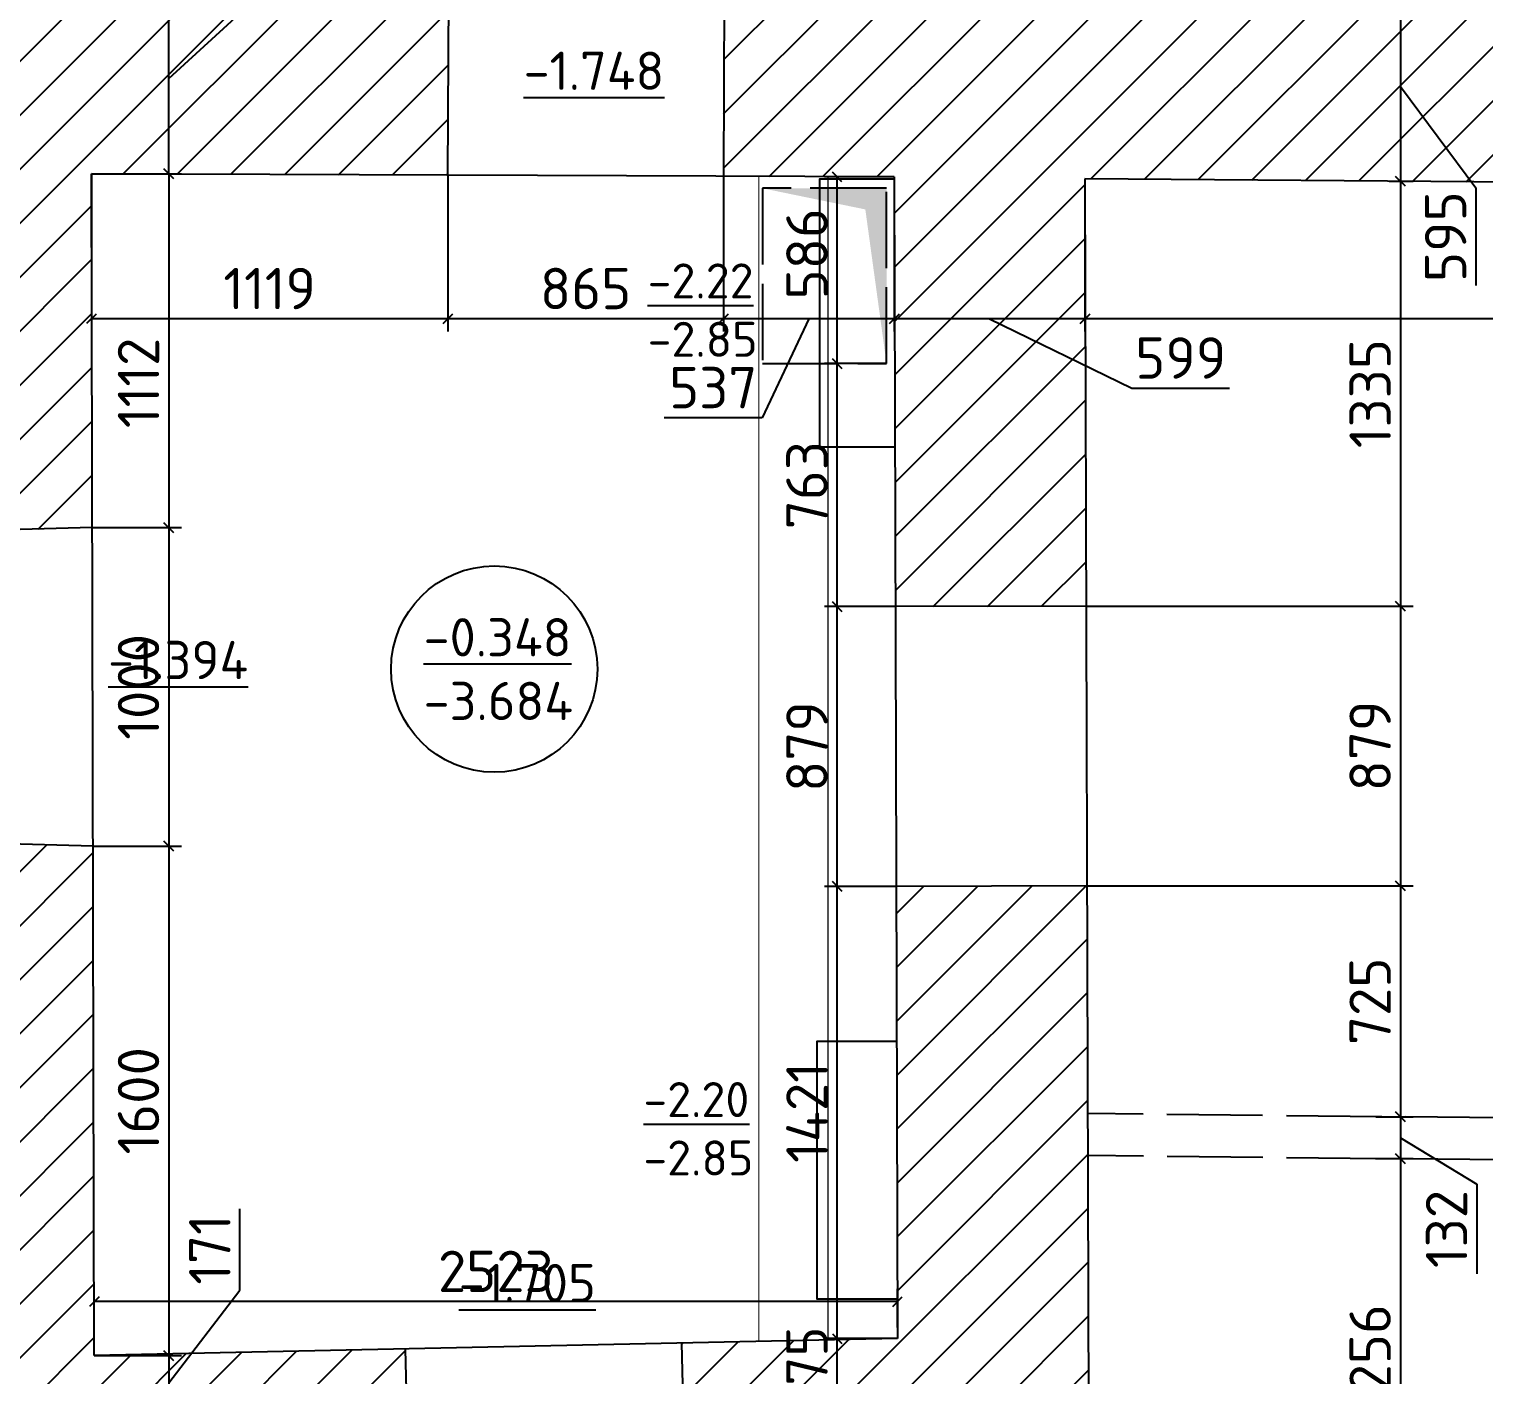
# Model space of a CAD drawing. Header units: millimetres. Extents: x 904915 to 1000606, y 1634169 to 1674089.
# Drawn here: x 959530 to 964099, y 1659881 to 1664108 of the extents above; entities that cross this region are included whole.
import ezdxf

# ---------------------------------------------------------------- set-up
doc = ezdxf.new("R2010")
doc.units = ezdxf.units.MM
doc.linetypes.add('ACAD_ISO02W100', pattern=[15, 12, -3])
for name, color, linetype in [('Балки', 140, 'ACAD_ISO02W100'), ('Контур', 7, 'Continuous'), ('Отметки', 7, 'Continuous'), ('Отметки коммуникаций', 7, 'Continuous'), ('Пожарные коммуникации', 1, 'Continuous'), ('Размеры', 224, 'Continuous'), ('Штриховка', 252, 'Continuous')]:
    doc.layers.add(name, color=color, linetype=linetype)
doc.styles.add('ISOCPEUR', font='isocpeur.ttf')
doc.dimstyles.new('GENPLAN 1000', dxfattribs={"dimscale": 10, "dimtxt": 13, "dimasz": 3, "dimexe": 4, "dimexo": 0, "dimgap": 3, "dimtad": 1, "dimdec": 0, "dimzin": 0, "dimtxsty": 'ISOCPEUR', "dimblk1": 'OBLIQUE', "dimblk2": 'OBLIQUE', "dimsah": 1, "dimcen": -1, "dimaunit": 1, "dimadec": 3, "dimazin": 0, "dimtfac": 0.75, "dimtdec": 0, "dimtix": 1, "dimtmove": 1, "dimatfit": 3, "dimfxl": 0, "dimtvp": 0.6, "dimarcsym": 0})

# ---------------------------------------------------------------- blocks, each defined once
blk = doc.blocks.new('S1')
at = {"color": 0, "const_width": 0.75}
blk.add_lwpolyline([(-0.375, 0, 1), (0.375, 0, 1)], format="xyb", close=True, dxfattribs=at)
blk = doc.blocks.new('*U9')
at = {"layer": 'Штриховка'}
blk.add_lwpolyline([(0, 0), (2.5744, 1.6988)], dxfattribs=at)
blk.add_solid([(2.8286, 1.8665), (2.4441, 1.7312), (2.553, 1.5662), (2.5744, 1.6988)], dxfattribs=at)
at = {"layer": 'Штриховка', "xscale": 0.0766222004270686, "yscale": 0.0766222004270686, "zscale": 0.0766222004270686, "rotation": 181.9671141577458}
blk.add_blockref('S1', (0, 0), dxfattribs=at)
blk = doc.blocks.new('_Oblique')
at = {"color": 0, "linetype": 'ByBlock', "lineweight": -2}
blk.add_line((-0.5, -0.5), (0.5, 0.5), dxfattribs=at)
blk = doc.blocks.new('*D229')
at = {"layer": 'Defpoints', "color": 0, "ltscale": 0.03}
for p in [(962068.1, 1659994.6), (962257.5, 1659994.6), (962267.6, 1659820)]:
    blk.add_point(p, dxfattribs=at)
at = {"layer": 'Размеры', "color": 0, "lineweight": -2, "ltscale": 0.03}
for p, q in [((962257.5, 1659994.6), (962028.1, 1659994.6)), ((962068.1, 1659994.6), (962068.1, 1660024.6)), ((962068.1, 1659820), (962068.1, 1659994.6)), ((962267.6, 1659820), (962028.1, 1659820)), ((962068.1, 1659820), (962068.1, 1659790))]:
    blk.add_line(p, q, dxfattribs=at)
at = {"layer": 'Размеры', "color": 0, "lineweight": -2, "ltscale": 0.03, "xscale": 30, "yscale": 30, "zscale": 30}
for p, rotation in [((962068.1, 1659994.6), 270), ((962068.1, 1659820), 90)]:
    blk.add_blockref('_Oblique', p, dxfattribs=dict(at, rotation=rotation))
at = {"layer": 'Размеры', "color": 0, "ltscale": 0.03, "insert": (961973.1, 1659907.3), "char_height": 130, "attachment_point": 5, "rotation": 90, "style": 'ISOCPEUR'}
blk.add_mtext('175', dxfattribs=at)
blk = doc.blocks.new('*D230')
at = {"layer": 'Defpoints', "color": 0, "ltscale": 0.03}
for p in [(962068.1, 1661415.2), (962253.6, 1661415.2), (962257.5, 1659994.6)]:
    blk.add_point(p, dxfattribs=at)
at = {"layer": 'Размеры', "color": 0, "lineweight": -2, "ltscale": 0.03}
for p, q in [((962253.6, 1661415.2), (962028.1, 1661415.2)), ((962068.1, 1659994.6), (962068.1, 1661415.2)), ((962257.5, 1659994.6), (962028.1, 1659994.6))]:
    blk.add_line(p, q, dxfattribs=at)
at = {"layer": 'Размеры', "color": 0, "lineweight": -2, "ltscale": 0.03, "xscale": 30, "yscale": 30, "zscale": 30}
for p, rotation in [((962068.1, 1661415.2), 90), ((962068.1, 1659994.6), 270)]:
    blk.add_blockref('_Oblique', p, dxfattribs=dict(at, rotation=rotation))
at = {"layer": 'Размеры', "color": 0, "ltscale": 0.03, "insert": (961973.1, 1660704.9), "char_height": 130, "attachment_point": 5, "rotation": 90, "style": 'ISOCPEUR'}
blk.add_mtext('1421', dxfattribs=at)
blk = doc.blocks.new('*D231')
at = {"layer": 'Defpoints', "color": 0, "ltscale": 0.03}
for p in [(962068.1, 1662293.7), (962251.2, 1662293.7), (962253.6, 1661415.2)]:
    blk.add_point(p, dxfattribs=at)
at = {"layer": 'Размеры', "color": 0, "lineweight": -2, "ltscale": 0.03}
for p, q in [((962251.2, 1662293.7), (962028.1, 1662293.7)), ((962068.1, 1661415.2), (962068.1, 1662293.7)), ((962253.6, 1661415.2), (962028.1, 1661415.2))]:
    blk.add_line(p, q, dxfattribs=at)
at = {"layer": 'Размеры', "color": 0, "lineweight": -2, "ltscale": 0.03, "xscale": 30, "yscale": 30, "zscale": 30}
for p, rotation in [((962068.1, 1662293.7), 90), ((962068.1, 1661415.2), 270)]:
    blk.add_blockref('_Oblique', p, dxfattribs=dict(at, rotation=rotation))
at = {"layer": 'Размеры', "color": 0, "ltscale": 0.03, "insert": (961973.1, 1661854.4), "char_height": 130, "attachment_point": 5, "rotation": 90, "style": 'ISOCPEUR'}
blk.add_mtext('879', dxfattribs=at)
blk = doc.blocks.new('*D232')
at = {"layer": 'Defpoints', "color": 0, "ltscale": 0.03}
for p in [(962068.1, 1663057), (962223.1, 1663057), (962251.2, 1662293.7)]:
    blk.add_point(p, dxfattribs=at)
at = {"layer": 'Размеры', "color": 0, "lineweight": -2, "ltscale": 0.03}
for p, q in [((962223.1, 1663057), (962028.1, 1663057)), ((962068.1, 1662293.7), (962068.1, 1663057)), ((962251.2, 1662293.7), (962028.1, 1662293.7))]:
    blk.add_line(p, q, dxfattribs=at)
at = {"layer": 'Размеры', "color": 0, "lineweight": -2, "ltscale": 0.03, "xscale": 30, "yscale": 30, "zscale": 30}
for p, rotation in [((962068.1, 1663057), 90), ((962068.1, 1662293.7), 270)]:
    blk.add_blockref('_Oblique', p, dxfattribs=dict(at, rotation=rotation))
at = {"layer": 'Размеры', "color": 0, "ltscale": 0.03, "insert": (961973.1, 1662675.3), "char_height": 130, "attachment_point": 5, "rotation": 90, "style": 'ISOCPEUR'}
blk.add_mtext('763', dxfattribs=at)
blk = doc.blocks.new('*D233')
at = {"layer": 'Defpoints', "color": 0, "ltscale": 0.03}
for p in [(962068.1, 1663643.5), (962247.4, 1663643.5), (962223.1, 1663057)]:
    blk.add_point(p, dxfattribs=at)
at = {"layer": 'Размеры', "color": 0, "lineweight": -2, "ltscale": 0.03}
for p, q in [((962247.4, 1663643.5), (962028.1, 1663643.5)), ((962068.1, 1663057), (962068.1, 1663643.5)), ((962223.1, 1663057), (962028.1, 1663057))]:
    blk.add_line(p, q, dxfattribs=at)
at = {"layer": 'Размеры', "color": 0, "lineweight": -2, "ltscale": 0.03, "xscale": 30, "yscale": 30, "zscale": 30}
for p, rotation in [((962068.1, 1663643.5), 90), ((962068.1, 1663057), 270)]:
    blk.add_blockref('_Oblique', p, dxfattribs=dict(at, rotation=rotation))
at = {"layer": 'Размеры', "color": 0, "ltscale": 0.03, "insert": (961973.1, 1663402.2), "char_height": 130, "attachment_point": 5, "rotation": 90, "style": 'ISOCPEUR'}
blk.add_mtext('586', dxfattribs=at)
blk = doc.blocks.new('*D234')
at = {"layer": 'Defpoints', "color": 0, "ltscale": 0.03}
for p in [(959725.6, 1663653.4), (959728.4, 1662541.9), (959968.5, 1662541.9)]:
    blk.add_point(p, dxfattribs=at)
at = {"layer": 'Размеры', "color": 0, "lineweight": -2, "ltscale": 0.03}
for p, q in [((959725.6, 1663653.4), (960008.5, 1663653.4)), ((959968.5, 1663653.4), (959968.5, 1662541.9)), ((959728.4, 1662541.9), (960008.5, 1662541.9))]:
    blk.add_line(p, q, dxfattribs=at)
at = {"layer": 'Размеры', "color": 0, "lineweight": -2, "ltscale": 0.03, "xscale": 30, "yscale": 30, "zscale": 30}
for p, rotation in [((959968.5, 1663653.4), 90), ((959968.5, 1662541.9), 270)]:
    blk.add_blockref('_Oblique', p, dxfattribs=dict(at, rotation=rotation))
at = {"layer": 'Размеры', "color": 0, "ltscale": 0.03, "insert": (959873.5, 1662996.5), "char_height": 130, "attachment_point": 5, "rotation": 90, "style": 'ISOCPEUR'}
blk.add_mtext('1112', dxfattribs=at)
blk = doc.blocks.new('*D235')
at = {"layer": 'Defpoints', "color": 0, "ltscale": 0.03}
for p in [(959728.4, 1662541.9), (959730.8, 1661541.8), (959968.5, 1661541.8)]:
    blk.add_point(p, dxfattribs=at)
at = {"layer": 'Размеры', "color": 0, "lineweight": -2, "ltscale": 0.03}
for p, q in [((959728.4, 1662541.9), (960008.5, 1662541.9)), ((959968.5, 1662541.9), (959968.5, 1661541.8)), ((959730.8, 1661541.8), (960008.5, 1661541.8))]:
    blk.add_line(p, q, dxfattribs=at)
at = {"layer": 'Размеры', "color": 0, "lineweight": -2, "ltscale": 0.03, "xscale": 30, "yscale": 30, "zscale": 30}
for p, rotation in [((959968.5, 1662541.9), 90), ((959968.5, 1661541.8), 270)]:
    blk.add_blockref('_Oblique', p, dxfattribs=dict(at, rotation=rotation))
at = {"layer": 'Размеры', "color": 0, "ltscale": 0.03, "insert": (959873.5, 1662041.8), "char_height": 130, "attachment_point": 5, "rotation": 90, "style": 'ISOCPEUR'}
blk.add_mtext('1000', dxfattribs=at)
blk = doc.blocks.new('*D236')
at = {"layer": 'Defpoints', "color": 0, "ltscale": 0.03}
for p in [(959730.8, 1661541.8), (959734.7, 1659941.4), (959968.5, 1659941.4)]:
    blk.add_point(p, dxfattribs=at)
at = {"layer": 'Размеры', "color": 0, "lineweight": -2, "ltscale": 0.03}
for p, q in [((959730.8, 1661541.8), (960008.5, 1661541.8)), ((959968.5, 1661541.8), (959968.5, 1659941.4)), ((959734.7, 1659941.4), (960008.5, 1659941.4))]:
    blk.add_line(p, q, dxfattribs=at)
at = {"layer": 'Размеры', "color": 0, "lineweight": -2, "ltscale": 0.03, "xscale": 30, "yscale": 30, "zscale": 30}
for p, rotation in [((959968.5, 1661541.8), 90), ((959968.5, 1659941.4), 270)]:
    blk.add_blockref('_Oblique', p, dxfattribs=dict(at, rotation=rotation))
at = {"layer": 'Размеры', "color": 0, "ltscale": 0.03, "insert": (959873.5, 1660741.6), "char_height": 130, "attachment_point": 5, "rotation": 90, "style": 'ISOCPEUR'}
blk.add_mtext('1600', dxfattribs=at)
blk = doc.blocks.new('*D237')
at = {"layer": 'Defpoints', "color": 0, "ltscale": 0.03}
for p in [(959734.7, 1659941.4), (959728.4, 1659770.1), (959968.5, 1659770.1)]:
    blk.add_point(p, dxfattribs=at)
at = {"layer": 'Размеры', "color": 0, "lineweight": -2, "ltscale": 0.03}
for p, q in [((960192.3, 1660147.1), (960192.3, 1660402.1)), ((959968.5, 1659855.8), (960192.3, 1660147.1)), ((959734.7, 1659941.4), (960008.5, 1659941.4)), ((959968.5, 1659941.4), (959968.5, 1659770.1)), ((959728.4, 1659770.1), (960008.5, 1659770.1))]:
    blk.add_line(p, q, dxfattribs=at)
at = {"layer": 'Размеры', "color": 0, "lineweight": -2, "ltscale": 0.03, "xscale": 30, "yscale": 30, "zscale": 30}
for p, rotation in [((959968.5, 1659941.4), 90), ((959968.5, 1659770.1), 270)]:
    blk.add_blockref('_Oblique', p, dxfattribs=dict(at, rotation=rotation))
at = {"layer": 'Размеры', "color": 0, "ltscale": 0.03, "insert": (960097.3, 1660274.6), "char_height": 130, "attachment_point": 5, "rotation": 90, "style": 'ISOCPEUR'}
blk.add_mtext('171', dxfattribs=at)
blk = doc.blocks.new('*D244')
at = {"layer": 'Defpoints', "color": 0, "ltscale": 0.03}
for p in [(959728.5, 1664251.4), (959968.5, 1664251.4), (959725.6, 1663653.4)]:
    blk.add_point(p, dxfattribs=at)
at = {"layer": 'Размеры', "color": 0, "lineweight": -2, "ltscale": 0.03}
for p, q in [((960293.5, 1664250.4), (960293.5, 1664557.4)), ((959728.5, 1664251.4), (960008.5, 1664251.4)), ((959968.5, 1663653.4), (959968.5, 1664251.4)), ((959968.5, 1663952.4), (960293.5, 1664250.4)), ((959725.6, 1663653.4), (960008.5, 1663653.4))]:
    blk.add_line(p, q, dxfattribs=at)
at = {"layer": 'Размеры', "color": 0, "lineweight": -2, "ltscale": 0.03, "xscale": 30, "yscale": 30, "zscale": 30}
for p, rotation in [((959968.5, 1664251.4), 90), ((959968.5, 1663653.4), 270)]:
    blk.add_blockref('_Oblique', p, dxfattribs=dict(at, rotation=rotation))
at = {"layer": 'Размеры', "color": 0, "ltscale": 0.03, "insert": (960198.5, 1664403.9), "char_height": 130, "attachment_point": 5, "rotation": 90, "style": 'ISOCPEUR'}
blk.add_mtext('598', dxfattribs=at)
blk = doc.blocks.new('*D255')
at = {"layer": 'Defpoints', "color": 0, "ltscale": 0.03}
for p in [(963812.4, 1664224.8), (963801.4, 1663630.2), (963837.1, 1663630.2)]:
    blk.add_point(p, dxfattribs=at)
at = {"layer": 'Размеры', "color": 0, "lineweight": -2, "ltscale": 0.03}
for p, q in [((963812.4, 1664224.8), (963877.1, 1664224.8)), ((963837.1, 1664224.8), (963837.1, 1663630.2)), ((963837.1, 1663927.5), (964074.1, 1663609.4)), ((963801.4, 1663630.2), (963877.1, 1663630.2)), ((964074.1, 1663609.4), (964074.1, 1663302.4))]:
    blk.add_line(p, q, dxfattribs=at)
at = {"layer": 'Размеры', "color": 0, "lineweight": -2, "ltscale": 0.03, "xscale": 30, "yscale": 30, "zscale": 30}
for p, rotation in [((963837.1, 1664224.8), 90), ((963837.1, 1663630.2), 270)]:
    blk.add_blockref('_Oblique', p, dxfattribs=dict(at, rotation=rotation))
at = {"layer": 'Размеры', "color": 0, "ltscale": 0.03, "insert": (963979.1, 1663455.9), "char_height": 130, "attachment_point": 5, "rotation": 90, "style": 'ISOCPEUR'}
blk.add_mtext('595', dxfattribs=at)
blk = doc.blocks.new('*D256')
at = {"layer": 'Defpoints', "color": 0, "ltscale": 0.03}
for p in [(963801.4, 1663630.2), (962850.1, 1662295.3), (963837.1, 1662295.3)]:
    blk.add_point(p, dxfattribs=at)
at = {"layer": 'Размеры', "color": 0, "lineweight": -2, "ltscale": 0.03}
for p, q in [((963801.4, 1663630.2), (963877.1, 1663630.2)), ((963837.1, 1663630.2), (963837.1, 1662295.3)), ((962850.1, 1662295.3), (963877.1, 1662295.3))]:
    blk.add_line(p, q, dxfattribs=at)
at = {"layer": 'Размеры', "color": 0, "lineweight": -2, "ltscale": 0.03, "xscale": 30, "yscale": 30, "zscale": 30}
for p, rotation in [((963837.1, 1663630.2), 90), ((963837.1, 1662295.3), 270)]:
    blk.add_blockref('_Oblique', p, dxfattribs=dict(at, rotation=rotation))
at = {"layer": 'Размеры', "color": 0, "ltscale": 0.03, "insert": (963742.1, 1662962.8), "char_height": 130, "attachment_point": 5, "rotation": 90, "style": 'ISOCPEUR'}
blk.add_mtext('1335', dxfattribs=at)
blk = doc.blocks.new('*D257')
at = {"layer": 'Defpoints', "color": 0, "ltscale": 0.03}
for p in [(962850.1, 1662295.3), (962852.6, 1661416.8), (963837.1, 1661416.8)]:
    blk.add_point(p, dxfattribs=at)
at = {"layer": 'Размеры', "color": 0, "lineweight": -2, "ltscale": 0.03}
for p, q in [((962850.1, 1662295.3), (963877.1, 1662295.3)), ((963837.1, 1662295.3), (963837.1, 1661416.8)), ((962852.6, 1661416.8), (963877.1, 1661416.8))]:
    blk.add_line(p, q, dxfattribs=at)
at = {"layer": 'Размеры', "color": 0, "lineweight": -2, "ltscale": 0.03, "xscale": 30, "yscale": 30, "zscale": 30}
for p, rotation in [((963837.1, 1662295.3), 90), ((963837.1, 1661416.8), 270)]:
    blk.add_blockref('_Oblique', p, dxfattribs=dict(at, rotation=rotation))
at = {"layer": 'Размеры', "color": 0, "ltscale": 0.03, "insert": (963742.1, 1661856.1), "char_height": 130, "attachment_point": 5, "rotation": 90, "style": 'ISOCPEUR'}
blk.add_mtext('879', dxfattribs=at)
blk = doc.blocks.new('*D258')
at = {"layer": 'Defpoints', "color": 0, "ltscale": 0.03}
for p in [(962852.6, 1661416.8), (963760.3, 1660691.7), (963837.1, 1660691.7)]:
    blk.add_point(p, dxfattribs=at)
at = {"layer": 'Размеры', "color": 0, "lineweight": -2, "ltscale": 0.03}
for p, q in [((962852.6, 1661416.8), (963877.1, 1661416.8)), ((963837.1, 1661416.8), (963837.1, 1660691.7)), ((963760.3, 1660691.7), (963877.1, 1660691.7))]:
    blk.add_line(p, q, dxfattribs=at)
at = {"layer": 'Размеры', "color": 0, "lineweight": -2, "ltscale": 0.03, "xscale": 30, "yscale": 30, "zscale": 30}
for p, rotation in [((963837.1, 1661416.8), 90), ((963837.1, 1660691.7), 270)]:
    blk.add_blockref('_Oblique', p, dxfattribs=dict(at, rotation=rotation))
at = {"layer": 'Размеры', "color": 0, "ltscale": 0.03, "insert": (963742.1, 1661054.3), "char_height": 130, "attachment_point": 5, "rotation": 90, "style": 'ISOCPEUR'}
blk.add_mtext('725', dxfattribs=at)
blk = doc.blocks.new('*D259')
at = {"layer": 'Defpoints', "color": 0, "ltscale": 0.03}
for p in [(963760.3, 1660691.7), (963758.9, 1660559.9), (963837.1, 1660559.9)]:
    blk.add_point(p, dxfattribs=at)
at = {"layer": 'Размеры', "color": 0, "lineweight": -2, "ltscale": 0.03}
for p, q in [((963760.3, 1660691.7), (963877.1, 1660691.7)), ((963837.1, 1660691.7), (963837.1, 1660559.9)), ((963837.1, 1660625.8), (964077.1, 1660479.4)), ((963758.9, 1660559.9), (963877.1, 1660559.9)), ((964077.1, 1660479.4), (964077.1, 1660198.4))]:
    blk.add_line(p, q, dxfattribs=at)
at = {"layer": 'Размеры', "color": 0, "lineweight": -2, "ltscale": 0.03, "xscale": 30, "yscale": 30, "zscale": 30}
for p, rotation in [((963837.1, 1660691.7), 90), ((963837.1, 1660559.9), 270)]:
    blk.add_blockref('_Oblique', p, dxfattribs=dict(at, rotation=rotation))
at = {"layer": 'Размеры', "color": 0, "ltscale": 0.03, "insert": (963982.1, 1660338.9), "char_height": 130, "attachment_point": 5, "rotation": 90, "style": 'ISOCPEUR'}
blk.add_mtext('132', dxfattribs=at)
blk = doc.blocks.new('*D260')
at = {"layer": 'Defpoints', "color": 0, "ltscale": 0.03}
for p in [(963758.9, 1660559.9), (963745.7, 1659303.9), (963837.1, 1659303.9)]:
    blk.add_point(p, dxfattribs=at)
at = {"layer": 'Размеры', "color": 0, "lineweight": -2, "ltscale": 0.03}
for p, q in [((963758.9, 1660559.9), (963877.1, 1660559.9)), ((963837.1, 1660559.9), (963837.1, 1659303.9)), ((963745.7, 1659303.9), (963877.1, 1659303.9))]:
    blk.add_line(p, q, dxfattribs=at)
at = {"layer": 'Размеры', "color": 0, "lineweight": -2, "ltscale": 0.03, "xscale": 30, "yscale": 30, "zscale": 30}
for p, rotation in [((963837.1, 1660559.9), 90), ((963837.1, 1659303.9), 270)]:
    blk.add_blockref('_Oblique', p, dxfattribs=dict(at, rotation=rotation))
at = {"layer": 'Размеры', "color": 0, "ltscale": 0.03, "insert": (963742.1, 1659931.9), "char_height": 130, "attachment_point": 5, "rotation": 90, "style": 'ISOCPEUR'}
blk.add_mtext('1256', dxfattribs=at)
blk = doc.blocks.new('*D283')
at = {"layer": 'Defpoints', "color": 0, "ltscale": 0.03}
for p in [(962846.3, 1663638), (968632.7, 1663590.8), (962846.3, 1663197.9)]:
    blk.add_point(p, dxfattribs=at)
at = {"layer": 'Размеры', "color": 0, "lineweight": -2, "ltscale": 0.03}
for p, q in [((962846.3, 1663638), (962846.3, 1663157.9)), ((968632.7, 1663590.8), (968632.7, 1663157.9)), ((968632.7, 1663197.9), (962846.3, 1663197.9))]:
    blk.add_line(p, q, dxfattribs=at)
at = {"layer": 'Размеры', "color": 0, "lineweight": -2, "ltscale": 0.03, "xscale": 30, "yscale": 30, "zscale": 30, "rotation": 180}
blk.add_blockref('_Oblique', (962846.3, 1663197.9), dxfattribs=at)
at = {"layer": 'Размеры', "color": 0, "lineweight": -2, "ltscale": 0.03, "xscale": 30, "yscale": 30, "zscale": 30}
blk.add_blockref('_Oblique', (968632.7, 1663197.9), dxfattribs=at)
at = {"layer": 'Размеры', "color": 0, "ltscale": 0.03, "insert": (965739.5, 1663292.9), "char_height": 130, "attachment_point": 5, "style": 'ISOCPEUR'}
blk.add_mtext('5786', dxfattribs=at)
blk = doc.blocks.new('*D284')
at = {"layer": 'Defpoints', "color": 0, "ltscale": 0.03}
for p in [(962247.4, 1663643.5), (962846.3, 1663638), (962247.4, 1663197.9)]:
    blk.add_point(p, dxfattribs=at)
at = {"layer": 'Размеры', "color": 0, "lineweight": -2, "ltscale": 0.03}
for p, q in [((962247.4, 1663643.5), (962247.4, 1663157.9)), ((962846.3, 1663638), (962846.3, 1663157.9)), ((962846.3, 1663197.9), (962247.4, 1663197.9)), ((962546.8, 1663197.9), (962993.8, 1662979.8)), ((962993.8, 1662979.8), (963300.8, 1662979.8))]:
    blk.add_line(p, q, dxfattribs=at)
at = {"layer": 'Размеры', "color": 0, "lineweight": -2, "ltscale": 0.03, "xscale": 30, "yscale": 30, "zscale": 30, "rotation": 180}
blk.add_blockref('_Oblique', (962247.4, 1663197.9), dxfattribs=at)
at = {"layer": 'Размеры', "color": 0, "lineweight": -2, "ltscale": 0.03, "xscale": 30, "yscale": 30, "zscale": 30}
blk.add_blockref('_Oblique', (962846.3, 1663197.9), dxfattribs=at)
at = {"layer": 'Размеры', "color": 0, "ltscale": 0.03, "insert": (963147.3, 1663074.8), "char_height": 130, "attachment_point": 5, "style": 'ISOCPEUR'}
blk.add_mtext('599', dxfattribs=at)
blk = doc.blocks.new('*D285')
at = {"layer": 'Defpoints', "color": 0, "ltscale": 0.03}
for p in [(961710.6, 1663645.6), (962247.4, 1663643.5), (961710.6, 1663197.9)]:
    blk.add_point(p, dxfattribs=at)
at = {"layer": 'Размеры', "color": 0, "lineweight": -2, "ltscale": 0.03}
for p, q in [((961710.6, 1663645.6), (961710.6, 1663157.9)), ((962247.4, 1663643.5), (962247.4, 1663157.9)), ((962247.4, 1663197.9), (961710.6, 1663197.9)), ((961979, 1663197.9), (961832.1, 1662886.7)), ((961832.1, 1662886.7), (961525.1, 1662886.7))]:
    blk.add_line(p, q, dxfattribs=at)
at = {"layer": 'Размеры', "color": 0, "lineweight": -2, "ltscale": 0.03, "xscale": 30, "yscale": 30, "zscale": 30, "rotation": 180}
blk.add_blockref('_Oblique', (961710.6, 1663197.9), dxfattribs=at)
at = {"layer": 'Размеры', "color": 0, "lineweight": -2, "ltscale": 0.03, "xscale": 30, "yscale": 30, "zscale": 30}
blk.add_blockref('_Oblique', (962247.4, 1663197.9), dxfattribs=at)
at = {"layer": 'Размеры', "color": 0, "ltscale": 0.03, "insert": (961678.6, 1662981.7), "char_height": 130, "attachment_point": 5, "style": 'ISOCPEUR'}
blk.add_mtext('537', dxfattribs=at)
blk = doc.blocks.new('*D286')
at = {"layer": 'Defpoints', "color": 0, "ltscale": 0.03}
for p in [(960845.1, 1663649), (961710.6, 1663645.6), (960845.1, 1663197.9)]:
    blk.add_point(p, dxfattribs=at)
at = {"layer": 'Размеры', "color": 0, "lineweight": -2, "ltscale": 0.03}
for p, q in [((960845.1, 1663649), (960845.1, 1663157.9)), ((961710.6, 1663645.6), (961710.6, 1663157.9)), ((961710.6, 1663197.9), (960845.1, 1663197.9))]:
    blk.add_line(p, q, dxfattribs=at)
at = {"layer": 'Размеры', "color": 0, "lineweight": -2, "ltscale": 0.03, "xscale": 30, "yscale": 30, "zscale": 30, "rotation": 180}
blk.add_blockref('_Oblique', (960845.1, 1663197.9), dxfattribs=at)
at = {"layer": 'Размеры', "color": 0, "lineweight": -2, "ltscale": 0.03, "xscale": 30, "yscale": 30, "zscale": 30}
blk.add_blockref('_Oblique', (961710.6, 1663197.9), dxfattribs=at)
at = {"layer": 'Размеры', "color": 0, "ltscale": 0.03, "insert": (961277.9, 1663292.9), "char_height": 130, "attachment_point": 5, "style": 'ISOCPEUR'}
blk.add_mtext('865', dxfattribs=at)
blk = doc.blocks.new('*D287')
at = {"layer": 'Defpoints', "color": 0, "ltscale": 0.03}
for p in [(959725.6, 1663653.4), (960845.1, 1663649), (959725.6, 1663197.9)]:
    blk.add_point(p, dxfattribs=at)
at = {"layer": 'Размеры', "color": 0, "lineweight": -2, "ltscale": 0.03}
for p, q in [((959725.6, 1663653.4), (959725.6, 1663157.9)), ((960845.1, 1663649), (960845.1, 1663157.9)), ((960845.1, 1663197.9), (959725.6, 1663197.9))]:
    blk.add_line(p, q, dxfattribs=at)
at = {"layer": 'Размеры', "color": 0, "lineweight": -2, "ltscale": 0.03, "xscale": 30, "yscale": 30, "zscale": 30, "rotation": 180}
blk.add_blockref('_Oblique', (959725.6, 1663197.9), dxfattribs=at)
at = {"layer": 'Размеры', "color": 0, "lineweight": -2, "ltscale": 0.03, "xscale": 30, "yscale": 30, "zscale": 30}
blk.add_blockref('_Oblique', (960845.1, 1663197.9), dxfattribs=at)
at = {"layer": 'Размеры', "color": 0, "ltscale": 0.03, "insert": (960285.4, 1663292.9), "char_height": 130, "attachment_point": 5, "style": 'ISOCPEUR'}
blk.add_mtext('1119', dxfattribs=at)
blk = doc.blocks.new('*D300')
at = {"layer": 'Defpoints', "color": 0, "ltscale": 0.03}
for p in [(959734.5, 1660110.9), (959734.5, 1660023.4), (962257.4, 1660029.6)]:
    blk.add_point(p, dxfattribs=at)
at = {"layer": 'Размеры', "color": 0, "lineweight": -2, "ltscale": 0.03}
for p, q in [((959734.5, 1660023.4), (959734.5, 1660150.9)), ((962257.4, 1660029.6), (962257.4, 1660150.9)), ((962257.4, 1660110.9), (959734.5, 1660110.9))]:
    blk.add_line(p, q, dxfattribs=at)
at = {"layer": 'Размеры', "color": 0, "lineweight": -2, "ltscale": 0.03, "xscale": 30, "yscale": 30, "zscale": 30, "rotation": 180}
blk.add_blockref('_Oblique', (959734.5, 1660110.9), dxfattribs=at)
at = {"layer": 'Размеры', "color": 0, "lineweight": -2, "ltscale": 0.03, "xscale": 30, "yscale": 30, "zscale": 30}
blk.add_blockref('_Oblique', (962257.4, 1660110.9), dxfattribs=at)
at = {"layer": 'Размеры', "color": 0, "ltscale": 0.03, "insert": (960996, 1660205.9), "char_height": 130, "attachment_point": 5, "style": 'ISOCPEUR'}
blk.add_mtext('2523', dxfattribs=at)

msp = doc.modelspace()

# ---------------------------------------------------------------- hatches: boundary and pattern name
at = {"layer": 'Штриховка', "ltscale": 0.03}
h = msp.add_hatch(dxfattribs=at)
h.set_pattern_fill('_USER', color=256, scale=120, angle=45, pattern_type=0)
h.set_pattern_definition([(45, (939769.27, 1645632.96), (-84.8528, 84.8528), [])])
h.paths.add_polyline_path([(939862.1, 1645865.3), (939717.3, 1645866.2), (939716.4, 1645515.2), (939572.8, 1645516), (939573.1, 1645259.6), (939858.5, 1645259.9)], flags=17)
h.paths.add_polyline_path([(967898.5, 1669251.9), (967748.5, 1669254.9), (967737, 1668677), (967887, 1668674)], flags=17)
h.paths.add_polyline_path([(959721.2, 1670070.1), (960600.3, 1670071.2), (960599.8, 1670501.5), (960599.2, 1670954.9), (958956.6, 1670954.7), (959002.6, 1662727), (958908.9, 1662725), (958909, 1662520.4), (959728.4, 1662541.9), (959725.6, 1663653.4), (960845.1, 1663649), (960849, 1664244.1), (959728.5, 1664251.4)])
h.paths.add_polyline_path([(953047.4, 1647661.3), (953309, 1647664), (953307.3, 1647830.1), (953304.3, 1648110.6), (951642.4, 1648114.7), (951716, 1642822.9), (952533.5, 1642743.7), (952532.8, 1642909), (953481.3, 1642912), (953480.8, 1643074.2), (952537.1, 1643071.2), (952524.9, 1647221.1), (953052, 1647226.6)], flags=17)
h.paths.add_polyline_path([(944956.8, 1645799), (943919.8, 1645788.6), (943920.1, 1645262.1), (939858.5, 1645259.9), (939573.1, 1645259.6), (939573.1, 1645244.2), (934568.3, 1645252.9), (934568.3, 1645253.2), (934278.3, 1645254), (932110.1, 1645254), (932109.8, 1645787.9), (931143.7, 1645778.5), (931152.5, 1644829.1), (929740.1, 1644827.8), (929759.1, 1646190.3), (927061.9, 1646219.9), (927061.4, 1646069.9), (929607, 1646042), (929588, 1644677.6), (931153.9, 1644679.1), (931157.1, 1644329.1), (931593.9, 1644329.6), (931614, 1644169.6), (931653.7, 1644489.6), (931673.9, 1644329.6), (932110.6, 1644330.1), (932110.2, 1644955.7), (943920.3, 1644962.1), (943920.6, 1644397.3), (944407.8, 1644403.1), (944429.7, 1644243.4), (944465.9, 1644563.8), (944487.8, 1644404.1), (944974.9, 1644409.9), (944971, 1644709.9), (946047, 1644722.8), (946060.4, 1646106), (948397.6, 1646107.4), (948397.2, 1646257.4), (945911.9, 1646255.9), (945898.9, 1644921), (944968.4, 1644909.8)])
h.paths.add_polyline_path([(941747.9, 1647720.4), (935723.9, 1647718.2), (935724, 1647401.1), (939570.7, 1647430.7), (939571, 1647159), (939720.5, 1647158.1), (939719.7, 1646853.6), (939599.7, 1646838.9), (939839.6, 1646808.3), (939719.6, 1646793.6), (939718.8, 1646489.1), (939571.8, 1646490), (939572, 1646278), (939718.3, 1646277.1), (939717.4, 1645926.2), (939597.4, 1645911.4), (939862.2, 1645877.7), (939871.4, 1647396.6), (941748.7, 1647400.9)])
h.paths.add_polyline_path([(934907, 1647717.9), (934688, 1647717.9), (933884, 1647717.6), (933886.9, 1647392.8), (934284.4, 1647396.3), (934278.3, 1645254), (934568.3, 1645253.2), (934574.5, 1647392.3), (934909.5, 1647394.8)])
h.paths.add_polyline_path([(932129.4, 1649034.8), (931923.5, 1649035.1), (931923.9, 1649266.2), (931788.1, 1649266.4), (931788.1, 1649293.2), (931494.6, 1649293.9), (931494.2, 1649135.2), (931345.5, 1649135.6), (931342.9, 1648092.4), (923885.6, 1648105.6), (923881.9, 1647831.4), (923721.7, 1647813.5), (924041.1, 1647769.2), (923880.8, 1647751.4), (923877.2, 1647477.1), (924177.2, 1647477.1), (924138.3, 1644589.7), (927056.3, 1644558.9), (927057.3, 1644859), (924442.4, 1644886.5), (924477.2, 1647477.1), (931128.7, 1647397.5), (931130.8, 1647163.4), (932109, 1647173), (932108.9, 1647376.8), (932568, 1647380.9), (932565, 1647717.1), (932127.3, 1647716.9)])
h.paths.add_polyline_path([(950486.2, 1648117.6), (944691.4, 1648132), (944686.6, 1649180.5), (944528.4, 1649179.8), (944527.7, 1649323.4), (944245.8, 1649322.1), (944245.9, 1649301.6), (944073, 1649301.2), (944073.5, 1649109.4), (943905.2, 1649109), (943908.4, 1647721.2), (943261, 1647720.9), (943261.7, 1647404.3), (943918.9, 1647405.7), (943919.1, 1647096.6), (944939.3, 1647138), (944935.8, 1647403.5), (949029.6, 1647409.4), (950272.6, 1647401.6), (950272.6, 1646130.9), (950392.6, 1646115.9), (950272.6, 1646100.9), (950272.6, 1644831.4), (948400.6, 1644827), (948401.3, 1644527), (950083.4, 1644531), (950116.4, 1639995.2), (951661, 1639989.6), (951661, 1639460.8), (955617.4, 1639500.6), (962461.1, 1639567.9), (962455.8, 1636178), (962155.8, 1636178), (962155.1, 1635728.5), (962315.1, 1635708.3), (962155.1, 1635688.5), (962154.4, 1635279.1), (969661.4, 1635263.1), (969653.3, 1636911.1), (969342.9, 1636912.5), (968746.2, 1636915.1), (968742.8, 1636143.6), (967545.7, 1636148.5), (967554.4, 1641372.6), (967284, 1641372.7), (967283.9, 1641196.6), (967396.8, 1641195.5), (967399.1, 1637608.9), (967078, 1637609.2), (967077.8, 1637359.2), (967399.1, 1637358.9), (967399.1, 1636178), (966361, 1636178), (966361, 1636455), (966111, 1636455), (966111, 1636178), (963002.7, 1636178), (963006.5, 1640478), (962468.8, 1640472.7), (962472.1, 1640136.2), (959955, 1640116.1), (959955, 1641762), (959802, 1641762), (959802, 1641699), (959401.4, 1641699), (959356, 1640111.4), (955859.3, 1640105.6), (955861.6, 1641747), (955722, 1641747), (955722, 1641685), (955316.4, 1641685), (955333, 1639913), (953838.8, 1639848.2), (953835.2, 1640084.9), (952545, 1640065.2), (952537.7, 1641768.8), (951730.6, 1641771.1), (951746.3, 1640645.3), (950540.6, 1640652.7)])
h.paths.add_polyline_path([(944673.1, 1652178.2), (944526.8, 1652177.5), (944526.1, 1652342), (944239.1, 1652340.7), (944238.8, 1652288.7), (944081.7, 1652288.3), (944082, 1652146.3), (943898, 1652145.9), (943900.2, 1651218), (944068.5, 1651218.4), (944069, 1651034.4), (944101.8, 1651034.4), (944241.8, 1651034.8), (944241.9, 1650997.5), (944520.2, 1650998.8), (944519.5, 1651139.9), (944677.7, 1651140.6)])
h.paths.add_polyline_path([(944659.3, 1655219.7), (944494.9, 1655219), (944494.2, 1655363), (944231.6, 1655361.9), (944231.6, 1655357.7), (944091.4, 1655357.4), (944091.9, 1655142.4), (943891, 1655141.9), (943892.9, 1654328), (944076.9, 1654328.4), (944077.5, 1654082.4), (944234.6, 1654082.7), (944234.7, 1654030.5), (944518.5, 1654031.8), (944517.8, 1654178.3), (944664, 1654179)])
h.paths.add_polyline_path([(944645.4, 1658294.4), (944491, 1658293.7), (944490.4, 1658426.8), (944206.7, 1658425.5), (944206.8, 1658379.7), (944077.2, 1658379.4), (944077.5, 1658241.4), (943883.7, 1658241), (943886, 1657254), (944087, 1657254.4), (944087.3, 1657112.4), (944227.5, 1657112.7), (944227.6, 1657090.6), (944486.4, 1657091.8), (944485.6, 1657261), (944650, 1657261.7)])
h.paths.add_polyline_path([(944633.8, 1660848.8), (944633.7, 1661302.1), (944485.7, 1661302.1), (944485.7, 1661461.5), (944204.2, 1661461.5), (944204.2, 1661430), (944073, 1661430), (944073, 1661265), (943881.2, 1661265), (943881.1, 1660290.9), (944072.7, 1660291.4), (944073, 1660132.4), (944202.7, 1660132.7), (944202.8, 1660120.1), (944482.7, 1660121.3), (944482, 1660272), (944636.4, 1660272.7)])
h.paths.add_polyline_path([(944633.4, 1664368.1), (944482.8, 1664368.1), (944482.8, 1664523.8), (944209.9, 1664523.8), (944209.9, 1664487), (944064, 1664487), (944064, 1664294), (943881.5, 1664294), (943881.4, 1663327), (944073.2, 1663327), (944073.2, 1663205), (944204.4, 1663205), (944204.4, 1663176.6), (944485.5, 1663176.6), (944485.5, 1663329.3), (944633.5, 1663329.3)])
h.paths.add_polyline_path([(944633.1, 1667394.5), (944477.8, 1667394.5), (944477.8, 1667551.3), (944210.3, 1667551.3), (944210.3, 1667505), (944070.3, 1667505), (943881.8, 1667505), (943881.7, 1666551), (944064.2, 1666551), (944064.2, 1666226), (944210.1, 1666226), (944210.1, 1666193.3), (944482.6, 1666193.3), (944482.6, 1666351.3), (944633.2, 1666351.3)])
h.paths.add_polyline_path([(944632.7, 1670737.4), (933630.3, 1670719.9), (933632.7, 1669988.5), (943882.1, 1670004.5), (943882, 1669255), (944070.4, 1669255), (944210.4, 1669255), (944210.4, 1669219), (944477.6, 1669219), (944477.6, 1669378.8), (944632.8, 1669378.8)])
h.paths.add_polyline_path([(932703.5, 1670718.4), (931347.7, 1670716.2), (931349.7, 1669370.6), (931502.4, 1669370.8), (931502.6, 1669191), (931790.8, 1669191.4), (931790.9, 1669244.1), (931930.9, 1669244.1), (932162.5, 1669243.8), (932163.7, 1669986.2), (932705.9, 1669987)])
h.paths.add_polyline_path([(932159.7, 1667508.9), (931928.1, 1667509.3), (931788.1, 1667509.6), (931788.1, 1667541.2), (931505.1, 1667540.8), (931505.3, 1667399.2), (931352.6, 1667399), (931354.2, 1666341.7), (931523.2, 1666341.9), (931523.4, 1666160.1), (931785.9, 1666160.5), (931786, 1666222.5), (931926, 1666222.3), (931981.8, 1666222.2), (931981.9, 1666273.3), (932157.6, 1666273)])
h.paths.add_polyline_path([(932154.1, 1664134.1), (931978.4, 1664134.4), (931979, 1664493.2), (931923.2, 1664493.3), (931783.2, 1664493.5), (931783.2, 1664539.3), (931525.8, 1664538.9), (931526, 1664383.6), (931357, 1664383.4), (931358.6, 1663301.6), (931525, 1663301.8), (931525.2, 1663154.9), (931809.9, 1663155.3), (931810, 1663182.4), (931976.8, 1663182.1), (931976.9, 1663194.3), (932152.6, 1663194)])
h.paths.add_polyline_path([(932149, 1661019), (931973.3, 1661019.3), (931974, 1661450.3), (931947.1, 1661450.3), (931807.1, 1661450.5), (931807.2, 1661485.4), (931527.7, 1661485), (931527.9, 1661337.7), (931361.5, 1661337.5), (931363.1, 1660268), (931516.6, 1660268.2), (931516.8, 1660102.1), (931789.8, 1660102.5), (931789.9, 1660126.5), (931929.9, 1660126.3), (932147.6, 1660125.9)])
h.paths.add_polyline_path([(932143.9, 1657865), (931963.1, 1657865.3), (931964, 1658400.3), (931927, 1658400.3), (931787, 1658400.6), (931787.1, 1658436.1), (931519.2, 1658435.7), (931519.5, 1658275.3), (931366, 1658275.1), (931367, 1657612.2), (931366, 1657213.6), (931521, 1657213.2), (931520.6, 1657073.8), (931784.9, 1657073.1), (931784.9, 1657090.5), (931945.7, 1657090.3), (931945.8, 1657183.3), (932142.8, 1657183)])
h.paths.add_polyline_path([(932139.2, 1655001), (931942.2, 1655001.3), (931942.8, 1655353.2), (931922, 1655353.3), (931782, 1655353.3), (931782.1, 1655366.1), (931516.3, 1655366.7), (931515.9, 1655215.6), (931360.9, 1655216), (931358.3, 1654172.5), (931510, 1654172.1), (931509.6, 1654017.4), (931795.8, 1654016.7), (931795.9, 1654036.5), (931935.9, 1654036.3), (931969.7, 1654036.2), (931969.9, 1654151.3), (932137.8, 1654151)])
h.paths.add_polyline_path([(932134.4, 1652068), (931966.5, 1652068.3), (931966.9, 1652310.1), (931933, 1652310.2), (931793, 1652308.6), (931505.3, 1652309.3), (931505, 1652175.8), (931353.2, 1652176.2), (931350.5, 1651112.8), (931499.2, 1651112.4), (931498.8, 1650973.5), (931790.9, 1650972.8), (931790.9, 1650999.5), (931926.8, 1650999.3), (931927, 1651125.3), (932132.8, 1651125)])
h.paths.add_polyline_path([(960333.3, 1647937.6), (961315, 1647929), (961315, 1647846.3), (962027.7, 1647840), (962022.5, 1647245.2), (962441.3, 1647241.6), (962438.8, 1642931.6), (961667.1, 1642932.5), (961667.3, 1642787.2), (962445.8, 1642788.4), (962449.9, 1642374), (962998.7, 1642379.5), (962995.7, 1642556.1), (967112.8, 1642504.1), (967117.8, 1642902.1), (962981.3, 1642953.7), (962970.6, 1647238), (966973.7, 1647210.3), (966959.5, 1648041.4), (962846.2, 1648068.6), (962852.6, 1650308), (962290.3, 1650309.5), (962284.4, 1648065), (959904.8, 1648083.6), (959800.1, 1652965.9), (959269.6, 1652954.6), (959044.4, 1652949.7), (959061.6, 1648096.2), (954502.4, 1648107.6), (954505.2, 1647842.7), (954506.9, 1647676.6), (954745.6, 1647679.1), (954750.2, 1647244.4), (955288.4, 1647250.1), (955293.1, 1643079.9), (954363, 1643077), (954363.5, 1642914.8), (955304.8, 1642917.8), (955306.5, 1642744), (955724, 1642744), (955724, 1642682), (955862.9, 1642682), (955863.1, 1642813.5), (957224.7, 1642810.3), (957225.1, 1642947.4), (955852.4, 1642950.6), (955847.6, 1647274.2), (959438.3, 1647271.7), (959416.1, 1642942.4), (958119.3, 1642945.4), (958119, 1642808.3), (959433.1, 1642805.2), (959431.1, 1642735), (959803, 1642735), (959803, 1642659), (959957.9, 1642659), (959958.3, 1642784.8), (960773, 1642785.9), (960773.1, 1642933.5), (959949.4, 1642934.4), (959974.6, 1647263.2), (960327.3, 1647260.1)])
h.paths.add_polyline_path([(966452.6, 1641373), (963016, 1641374), (963015.6, 1641395.3), (962459.7, 1641385.8), (962463.6, 1640992.6), (963006.9, 1640998), (963007.1, 1641238.2), (966452.5, 1641204.7)], flags=17)
h.paths.add_polyline_path([(969641.7, 1639274.2), (969362.9, 1639275.5), (968756.5, 1639278.1), (968751.6, 1638147.9), (969348.3, 1638145.3), (969647.2, 1638144)], flags=17)
h.paths.add_polyline_path([(969614.1, 1644901.4), (969720.5, 1644900.2), (969709, 1645492.7), (968768.4, 1645497.1), (968765.6, 1642881.5), (968251, 1642888), (968246, 1642489.8), (968770.6, 1642483.2), (968761.9, 1640511), (969368.3, 1640508.3), (969635.6, 1640507.1)])
h.paths.add_polyline_path([(969355.7, 1670956.2), (961595, 1670955.1), (961595.6, 1670502.8), (961596.1, 1670072.4), (964099.4, 1670075.6), (964080.7, 1667732.6), (964412.9, 1667733.9), (964412.2, 1667937.9), (964282.4, 1667937.4), (964299.4, 1670075.8), (967765, 1670080.2), (967762.8, 1669971.3), (967912.8, 1669968.3), (967915, 1670080.2), (968620.7, 1670080.2), (968620.7, 1667950.5), (967872.5, 1667950.5), (967876.3, 1668140.7), (967726.4, 1668143.7), (967722.5, 1667950.4), (965333.7, 1667941.4), (965334.5, 1667737.4), (968620.7, 1667749.8), (968637.7, 1664193.3), (961712.9, 1664238.5), (961710.6, 1663645.6), (962247.4, 1663643.5), (962251.2, 1662293.7), (962850.1, 1662295.3), (962846.3, 1663638), (968632.7, 1663590.8), (968686.8, 1655955.5), (962868.1, 1656006.9), (962852.6, 1661416.8), (962253.6, 1661415.2), (962257.5, 1659994.6), (961579.4, 1659980.3), (961582.8, 1659806.5), (962267.6, 1659820), (962275.7, 1655887.9), (959738.9, 1655882.7), (959728.4, 1659770.1), (960715, 1659789.5), (960711.6, 1659962), (959734.7, 1659941.4), (959730.8, 1661541.8), (958909.7, 1661563.1), (958912.6, 1657742.3), (959027.5, 1657741.5), (959040.6, 1654041.2), (959246.2, 1654045.7), (959776.7, 1654057), (959744.4, 1655561.9), (962304.3, 1655548.9), (962299.7, 1653824.7), (962862.6, 1653823.1), (962867.9, 1655694.4), (968730.2, 1655638.5), (968722.6, 1648029.8), (967950.7, 1648034.9), (967949, 1647780.4), (968184.6, 1647769.6), (968129.2, 1647202.3), (968770.2, 1647197.9), (968769.4, 1646527.9), (969689.7, 1646485.6), (969659.3, 1648055), (969518.2, 1648054.8), (969514.3, 1650781), (969450.9, 1650781), (969419, 1655374.3), (969388.2, 1663662.6)])

# ---------------------------------------------------------------- linework, layer by layer
at = {"layer": 'Балки', "color": 3, "ltscale": 25}
for p, q in [((968653.6, 1660640.3), (962854.7, 1660701.3)), ((968654.5, 1660508.5), (962855.1, 1660569.4))]:
    msp.add_line(p, q, dxfattribs=at)
at = {"layer": 'Балки', "ltscale": 20}
msp.add_lwpolyline([(961833, 1663057), (962223.1, 1663057), (962223.1, 1663607.9), (961833, 1663607.9)], close=True, dxfattribs=at)
at = {"layer": 'Контур', "ltscale": 15}
for p, q in [((960845.1, 1663649), (960849, 1664244.1)), ((961712.9, 1664238.5), (961710.6, 1663645.6)), ((959734.7, 1659941.4), (959725.6, 1663653.4)), ((962247.4, 1663643.5), (959725.6, 1663653.4)), ((962247.4, 1663643.5), (962257.5, 1659994.6)), ((968632.7, 1663590.8), (962846.3, 1663638)), ((962846.3, 1663638), (962868.1, 1656006.9)), ((959728.4, 1662541.9), (958909, 1662520.4)), ((962850.1, 1662295.3), (962251.2, 1662293.7)), ((959730.8, 1661541.8), (958909.7, 1661563.1)), ((962852.6, 1661416.8), (962253.6, 1661415.2)), ((962257.5, 1659994.6), (959734.7, 1659941.4)), ((960711.6, 1659962), (960715, 1659789.5)), ((961579.4, 1659980.3), (961582.8, 1659806.5))]:
    msp.add_line(p, q, dxfattribs=at)
at = {"layer": 'Отметки', "ltscale": 0.03}
msp.add_circle((960991, 1662097.6), 324, dxfattribs=at)
at = {"layer": 'Пожарные коммуникации', "linetype": 'ACAD_ISO02W100', "ltscale": 25, "const_width": 4, "flags": 128}
for points in [[(961822, 1663645.1), (961822, 1659985.4)], [(962039.4, 1659990), (962039.4, 1663644.3)]]:
    msp.add_lwpolyline(points, dxfattribs=at)
at = {"layer": 'Пожарные коммуникации', "ltscale": 25, "flags": 128}
for points in [[(962249.8, 1662794.8), (962014, 1662794.8), (962014, 1663637), (962247.4, 1663637)], [(962257.2, 1660118.6), (962005, 1660118.6), (962005, 1660929), (962254.9, 1660929)]]:
    msp.add_lwpolyline(points, dxfattribs=at)
at = {"layer": 'Штриховка'}
msp.add_solid([(961833, 1663607.9), (962223.1, 1663607.9), (962156.5, 1663541.4), (962223.1, 1663057)], dxfattribs=at)

# ---------------------------------------------------------------- block references
at = {"layer": 'Штриховка', "xscale": 1000, "yscale": 1000, "zscale": 1000, "rotation": 236.3988888889026}
msp.add_blockref('*U9', (958320.8, 1661135.5), dxfattribs=at)
msp.add_blockref('*U9', (958320.8, 1661135.5), dxfattribs=at)

# ---------------------------------------------------------------- texts
at = {"layer": 'Отметки', "ltscale": 0.03, "style": 'ISOCPEUR'}
for s, p in [('%%u-1.748', (961083.2, 1663916.9, -1748)), ('%%u-1.394', (959777.9, 1662066, -1394)), ('%%u-1.705', (960879.3, 1660109.1, -1705))]:
    msp.add_text(s, height=120, dxfattribs=at).set_placement(p)
at = {"layer": 'Отметки', "ltscale": 0.03, "insert": (960769, 1662257.6), "char_height": 120, "width": 552, "attachment_point": 1, "style": 'ISOCPEUR'}
msp.add_mtext('\\L-0.348\\l\\P{\\C98;-3.684}', dxfattribs=at)
at = {"layer": 'Отметки коммуникаций', "color": 1, "ltscale": 0.03, "char_height": 110, "width": 418, "attachment_point": 1, "style": 'ISOCPEUR'}
for s, insert in [('\\L-2.22\\l\\P-2.85', (961472.7, 1663371.8)), ('\\L-2.20\\l\\P-2.85', (961459.2, 1660800.5))]:
    msp.add_mtext(s, dxfattribs=dict(at, insert=insert))

# ---------------------------------------------------------------- dimensions: what is measured, and where the dimension line sits
at = {"layer": 'Размеры', "ltscale": 0.03}
for base, p1, p2, picture, middle in [((959968.5, 1664251.4), (959725.6, 1663653.4), (959728.5, 1664251.4), '*D244', (960293.5, 1664280.4)), ((963837.1, 1663630.2), (963812.4, 1664224.8), (963801.4, 1663630.2), '*D255', (964074.1, 1663579.4)), ((959968.4897, 1662541.8728), (959725.6427, 1663653.4285), (959728.3547, 1662541.8728), '*D234', (959968.4897, 1662996.53)), ((962068.1443, 1663643.4566), (962223.0724, 1663057), (962247.4189, 1663643.4566), '*D233', (962068.1443, 1663402.2052)), ((963837.1, 1660559.9), (963760.3, 1660691.7), (963758.9, 1660559.9), '*D259', (964077.1, 1660449.4)), ((959968.5, 1659770.1), (959734.7, 1659941.4), (959728.4, 1659770.1), '*D237', (960192.3, 1660177.1))]:
    dim = msp.add_linear_dim(base=base, p1=p1, p2=p2, angle=90, dimstyle='GENPLAN 1000', dxfattribs=at)
    dim.commit()
    dim.dimension.update_dxf_attribs({"geometry": picture, "text_midpoint": middle, "dimtype": 160})
for base, p1, p2, picture, middle in [((959725.6427, 1663197.9336), (960845.1301, 1663649.0017), (959725.6427, 1663653.4285), '*D287', (960285.3864, 1663292.9336)), ((960845.1301, 1663197.9336), (961710.5713, 1663645.5795), (960845.1301, 1663649.0017), '*D286', (961277.8507, 1663292.9336)), ((962846.3, 1663197.9), (968632.7, 1663590.8), (962846.3, 1663638), '*D283', (965739.5, 1663292.9)), ((959734.5, 1660110.9), (962257.4, 1660029.6), (959734.5, 1660023.4), '*D300', (960996, 1660205.9))]:
    dim = msp.add_linear_dim(base=base, p1=p1, p2=p2, dimstyle='GENPLAN 1000', dxfattribs=at)
    dim.commit()
    dim.dimension.update_dxf_attribs({"geometry": picture, "text_midpoint": middle})
for base, p1, p2, picture, middle in [((961710.6, 1663197.9), (962247.4, 1663643.5), (961710.6, 1663645.6), '*D285', (961802.1, 1662886.7)), ((962247.4, 1663197.9), (962846.3, 1663638), (962247.4, 1663643.5), '*D284', (963023.8, 1662979.8))]:
    dim = msp.add_linear_dim(base=base, p1=p1, p2=p2, dimstyle='GENPLAN 1000', dxfattribs=at)
    dim.commit()
    dim.dimension.update_dxf_attribs({"geometry": picture, "text_midpoint": middle, "dimtype": 160})
for base, p1, p2, picture, middle in [((963837.1, 1662295.3), (963801.4, 1663630.2), (962850.1, 1662295.3), '*D256', (963742.1, 1662962.8)), ((962068.1, 1663057), (962251.2, 1662293.7), (962223.1, 1663057), '*D232', (961973.1, 1662675.3)), ((959968.5, 1661541.8), (959728.4, 1662541.9), (959730.8, 1661541.8), '*D235', (959873.5, 1662041.8)), ((962068.1443, 1662293.6768), (962253.601, 1661415.1566), (962251.1637, 1662293.6768), '*D231', (961973.1443, 1661854.4167)), ((963837.1292, 1661416.8185), (962850.1141, 1662295.3385), (962852.6317, 1661416.8185), '*D257', (963742.1292, 1661856.0785)), ((959968.5, 1659941.4), (959730.8, 1661541.8), (959734.7, 1659941.4), '*D236', (959873.5, 1660741.6)), ((962068.1, 1661415.2), (962257.5, 1659994.6), (962253.6, 1661415.2), '*D230', (961973.1, 1660704.9)), ((963837.1, 1660691.7), (962852.6, 1661416.8), (963760.3, 1660691.7), '*D258', (963742.1, 1661054.3)), ((963837.1, 1659303.9), (963758.9, 1660559.9), (963745.7, 1659303.9), '*D260', (963742.1, 1659931.9)), ((962068.1, 1659994.6), (962267.6, 1659820), (962257.5, 1659994.6), '*D229', (961973.1, 1659907.3))]:
    dim = msp.add_linear_dim(base=base, p1=p1, p2=p2, angle=90, dimstyle='GENPLAN 1000', dxfattribs=at)
    dim.commit()
    dim.dimension.update_dxf_attribs({"geometry": picture, "text_midpoint": middle})

doc.saveas('drawing.dxf')
